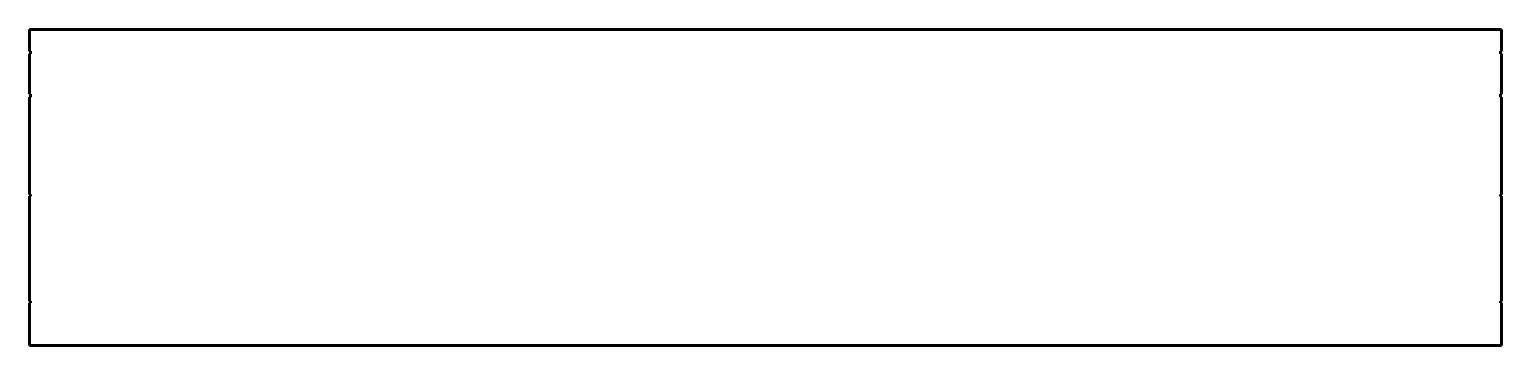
# Model space of a CAD drawing. Header units: millimetres. Extents: x 0 to 2950, y 0 to 635.
import ezdxf

# ---------------------------------------------------------------- set-up
doc = ezdxf.new("R2010")
doc.units = ezdxf.units.MM
doc.linetypes.add('K5LT_BASIC', pattern=[0])
doc.layers.add('Системный слой', color=7, linetype='Continuous')

msp = doc.modelspace()

# ---------------------------------------------------------------- linework, layer by layer
at = {"layer": 'Системный слой', "color": 150, "linetype": 'K5LT_BASIC', "lineweight": 60, "true_color": 0x0080ff}
for p, q in [((2950, 634.6), (0, 634.6)), ((0, 590.6), (0, 634.6)), ((2950, 590.6), (2950, 634.6)), ((2, 590.6), (0, 590.6)), ((2, 585.3), (2, 590.6)), ((2948, 585.3), (2948, 590.6)), ((2950, 590.6), (2948, 590.6)), ((0, 504.3), (0, 585.3)), ((0, 585.3), (2, 585.3)), ((2948, 585.3), (2950, 585.3)), ((2950, 504.3), (2950, 585.3)), ((2, 504.3), (0, 504.3)), ((2, 498.9), (2, 504.3)), ((2948, 498.9), (2948, 504.3)), ((2950, 504.3), (2948, 504.3)), ((0, 303.2), (0, 498.9)), ((0, 498.9), (2, 498.9)), ((2948, 498.9), (2950, 498.9)), ((2950, 303.2), (2950, 498.9)), ((2, 303.2), (0, 303.2)), ((0, 89), (0, 300.2)), ((0, 300.2), (2, 300.2)), ((2, 300.2), (2, 303.2)), ((2950, 303.2), (2948, 303.2)), ((2948, 300.2), (2948, 303.2)), ((2948, 300.2), (2950, 300.2)), ((2950, 89), (2950, 300.2)), ((2, 89), (0, 89)), ((2, 86), (2, 89)), ((2950, 89), (2948, 89)), ((2948, 86), (2948, 89)), ((0, 0), (0, 86)), ((0, 86), (2, 86)), ((2948, 86), (2950, 86)), ((2950, 0), (2950, 86)), ((2950, 0), (0, 0))]:
    msp.add_line(p, q, dxfattribs=at)

doc.saveas('drawing.dxf')
